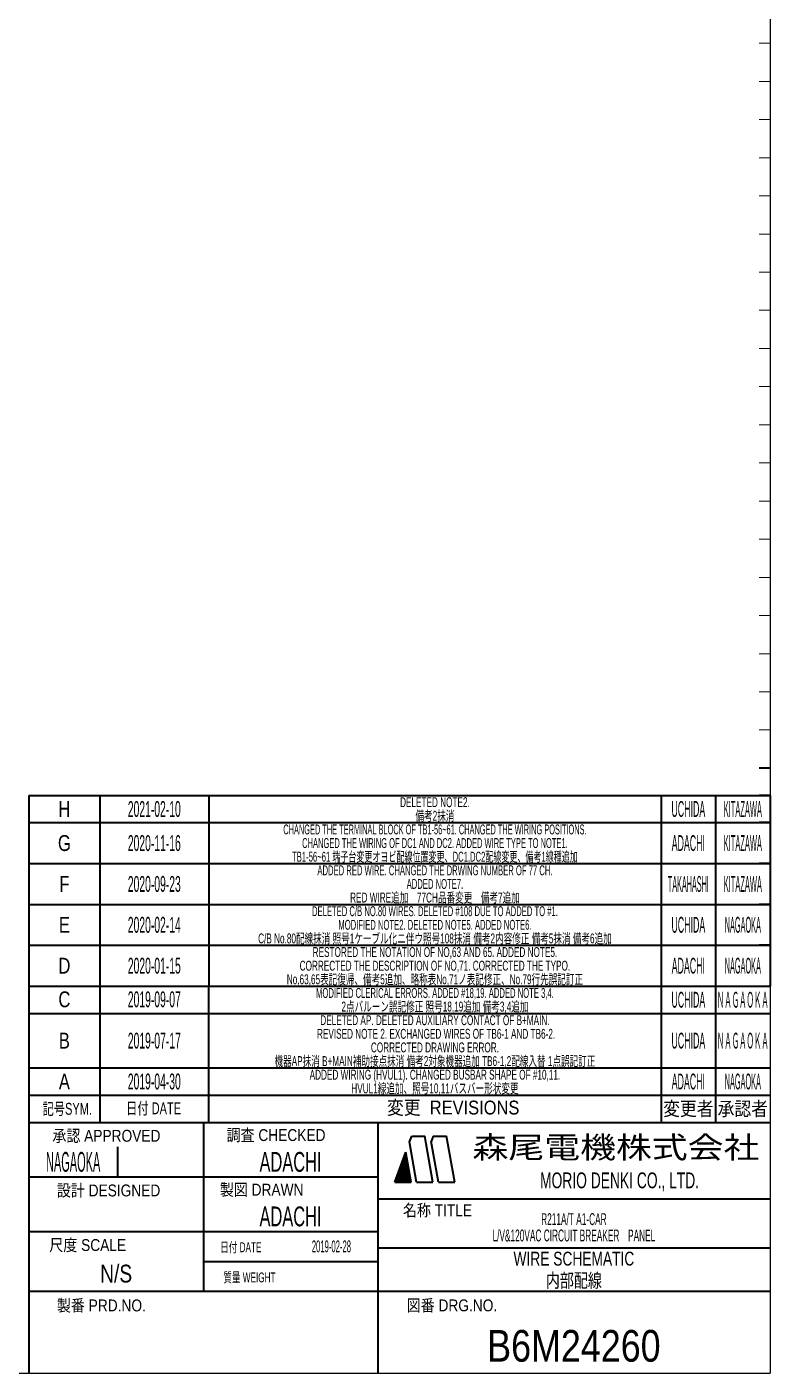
# Model space of a CAD drawing. Header units: millimetres. Extents: x 10 to 832, y 7 to 590.
# Drawn here: x 695.1 to 831.5, y 15 to 262 of the extents above; entities that cross this region are included whole.
import ezdxf
from ezdxf.enums import TextEntityAlignment as Align

# ---------------------------------------------------------------- set-up
doc = ezdxf.new("R2010")
doc.units = ezdxf.units.MM
doc.layers.add('図面枠B6M', color=7, linetype='Continuous')
doc.styles.add('HG丸ｺﾞｼｯｸM-PRO', font='')
doc.styles.get('HG丸ｺﾞｼｯｸM-PRO').set_extended_font_data('HG丸ｺﾞｼｯｸM-PRO')

# ---------------------------------------------------------------- blocks, each defined once
blk = doc.blocks.new('BLKF023')
at = {"layer": '図面枠B6M', "color": 2, "linetype": 'Continuous', "lineweight": 25}
for p in [(831.5, 584), (9.5, 15)]:
    blk.add_line(p, (831.5, 15), dxfattribs=at)
at = {"layer": '図面枠B6M', "color": 4, "linetype": 'Continuous', "lineweight": 13}
for p, q in [((829.5, 259), (831.5, 259)), ((829.5, 252), (831.5, 252)), ((829.5, 245), (831.5, 245)), ((829.5, 238), (831.5, 238)), ((829.5, 231), (831.5, 231)), ((829.5, 224), (831.5, 224)), ((829.5, 217), (831.5, 217)), ((829.5, 210), (831.5, 210)), ((829.5, 203), (831.5, 203)), ((829.5, 196), (831.5, 196)), ((829.5, 189), (831.5, 189)), ((829.5, 182), (831.5, 182)), ((829.5, 175), (831.5, 175)), ((829.5, 168), (831.5, 168)), ((829.5, 161), (831.5, 161)), ((829.5, 154), (831.5, 154)), ((829.5, 147), (831.5, 147)), ((829.5, 140), (831.5, 140)), ((829.5, 133), (831.5, 133))]:
    blk.add_line(p, q, dxfattribs=at)
at = {"layer": '図面枠B6M', "color": 3, "linetype": 'Continuous', "lineweight": 35}
for p, q in [((831.5, 126), (829.5, 126)), ((831.5, 121), (829.5, 121)), ((831.5, 116), (829.5, 116)), ((831.5, 108.5), (829.5, 108.5)), ((831.5, 101), (829.5, 101)), ((831.5, 101), (829.5, 101)), ((831.5, 93.5), (829.5, 93.5)), ((695.5, 86), (831.5, 86)), ((695.5, 86), (695.5, 15)), ((708.5, 86), (708.5, 61)), ((728.5, 61), (728.5, 86)), ((811.5, 86), (811.5, 61)), ((821.5, 86), (821.5, 61)), ((695.5, 81), (831.5, 81)), ((695.5, 71), (831.5, 71)), ((695.5, 66), (831.5, 66)), ((695.5, 61), (831.5, 61)), ((727.5, 61), (727.5, 30)), ((759.5, 61), (759.5, 15)), ((765.34, 57.4), (765.73, 58.5)), ((766.64, 50), (765.34, 57.4)), ((765.73, 58.5), (768.14, 58.5)), ((769.64, 50), (768.14, 58.5)), ((769.68, 58.5), (769.32, 57.51)), ((770.64, 50), (769.32, 57.51)), ((769.68, 58.5), (772.14, 58.5)), ((773.64, 50), (772.14, 58.5)), ((711.73, 56.5), (711.73, 51)), ((762.64, 50), (764.66, 55.55)), ((763.93, 53.53), (764.85, 54.46)), ((764.01, 53.75), (764.83, 54.58)), ((764.09, 53.97), (764.81, 54.7)), ((764.17, 54.19), (764.79, 54.82)), ((764.25, 54.42), (764.77, 54.94)), ((764.33, 54.64), (764.75, 55.06)), ((764.41, 54.86), (764.73, 55.18)), ((764.49, 55.08), (764.71, 55.3)), ((764.57, 55.31), (764.68, 55.42)), ((764.65, 55.53), (764.66, 55.54)), ((765.64, 50), (764.66, 55.55)), ((762.66, 50), (765.19, 52.53)), ((762.71, 50.19), (765.17, 52.65)), ((762.79, 50.41), (765.15, 52.77)), ((762.8, 50), (765.21, 52.41)), ((762.87, 50.64), (765.13, 52.89)), ((762.94, 50), (765.24, 52.29)), ((762.95, 50.86), (765.11, 53.01)), ((763.04, 51.08), (765.09, 53.13)), ((763.08, 50), (765.26, 52.17)), ((763.12, 51.3), (765.07, 53.25)), ((763.2, 51.53), (765.05, 53.37)), ((763.22, 50), (765.28, 52.05)), ((763.28, 51.75), (765.02, 53.49)), ((763.36, 51.97), (765, 53.61)), ((763.36, 50), (765.3, 51.93)), ((763.44, 52.19), (764.98, 53.73)), ((763.52, 52.42), (764.96, 53.86)), ((763.6, 52.64), (764.94, 53.98)), ((763.68, 52.86), (764.92, 54.1)), ((763.76, 53.08), (764.9, 54.22)), ((763.84, 53.31), (764.88, 54.34)), ((695.5, 51), (759.5, 51)), ((762.64, 50), (765.64, 50)), ((763.51, 50), (765.32, 51.81)), ((763.65, 50), (765.34, 51.69)), ((763.79, 50), (765.36, 51.57)), ((763.93, 50), (765.38, 51.45)), ((764.07, 50), (765.41, 51.33)), ((764.21, 50), (765.43, 51.21)), ((764.35, 50), (765.45, 51.09)), ((764.5, 50), (765.47, 50.97)), ((764.64, 50), (765.49, 50.85)), ((764.78, 50), (765.51, 50.73)), ((764.92, 50), (765.53, 50.61)), ((765.06, 50), (765.55, 50.49)), ((765.2, 50), (765.58, 50.37)), ((765.34, 50), (765.6, 50.25)), ((765.49, 50), (765.62, 50.13)), ((765.63, 50), (765.64, 50.01)), ((766.64, 50), (769.64, 50)), ((770.64, 50), (773.64, 50)), ((759.5, 47), (831.5, 47)), ((695.5, 41), (759.5, 41)), ((759.5, 38), (831.5, 38)), ((727.5, 35.5), (759.5, 35.5)), ((695.5, 30), (831.5, 30))]:
    blk.add_line(p, q, dxfattribs=at)
at = {"layer": '図面枠B6M', "color": 4, "linetype": 'Continuous', "lineweight": 13, "style": 'HG丸ｺﾞｼｯｸM-PRO'}
for s, height, width, p in [('記号SYM.', 2.182, 0.69227, (702.53, 63.49)), ('日付 DATE', 2.182, 0.692507, (718.37, 63.58)), ('変更  REVISIONS', 2.5455, 0.887352, (773.35, 63.72)), ('変更者', 2.545, 0.887717, (816.5, 63.5)), ('承認者', 2.545, 0.887717, (826.5, 63.5)), ('承認 APPROVED', 2.1818, 0.863151, (709.71, 58.54)), ('調査 CHECKED', 2.182, 0.863174, (740.84, 58.67)), ('設計 DESIGNED', 2.1818, 0.862613, (710.11, 48.51)), ('製図 DRAWN', 2.182, 0.863099, (738.2, 48.65)), ('名称 TITLE', 2.182, 0.862489, (770.47, 44.87)), ('尺度 SCALE', 2.182, 0.862581, (706.28, 38.49)), ('日付 DATE', 1.818, 0.618255, (734.38, 38.09)), ('質量 WEIGHT', 1.818, 0.618812, (735.96, 32.55)), ('製番 PRD.NO.', 2.182, 0.863299, (708.79, 27.41)), ('図番 DRG.NO.', 2.182, 0.863083, (773.12, 27.42))]:
    blk.add_text(s, height=height, dxfattribs=dict(at, width=width)).set_placement(p, align=Align.MIDDLE_CENTER)
at = {"layer": '図面枠B6M', "color": 2, "linetype": 'Continuous', "lineweight": 25, "style": 'HG丸ｺﾞｼｯｸM-PRO', "width": 1.206081}
blk.add_text('森尾電機株式会社', height=4, dxfattribs=at).set_placement((803.22, 56.43), align=Align.MIDDLE_CENTER)
at = {"layer": '図面枠B6M', "color": 3, "linetype": 'Continuous', "lineweight": 35, "style": 'HG丸ｺﾞｼｯｸM-PRO', "width": 0.652197}
blk.add_text('MORIO DENKI CO., LTD.', height=2.9091, dxfattribs=at).set_placement((803.88, 50.36), align=Align.MIDDLE_CENTER)
blk = doc.blocks.new('BLKF374')
at = {"layer": '図面枠B6M', "color": 3, "linetype": 'Continuous', "lineweight": 35}
for p, q in [((695.5, 93.5), (831.5, 93.5)), ((695.5, 93.5), (695.5, 86)), ((708.5, 93.5), (708.5, 86)), ((728.5, 93.5), (728.5, 86)), ((811.5, 93.5), (811.5, 86)), ((821.5, 93.5), (821.5, 86)), ((831.5, 93.5), (831.5, 86)), ((695.5, 86), (831.5, 86))]:
    blk.add_line(p, q, dxfattribs=at)
blk = doc.blocks.new('BLKF373')
at = {"layer": '図面枠B6M', "color": 3, "linetype": 'Continuous', "lineweight": 35}
blk.add_blockref('BLKF374', (0, 0), dxfattribs=at)
blk = doc.blocks.new('BLKF382')
at = {"layer": '図面枠B6M', "color": 3, "linetype": 'Continuous', "lineweight": 35}
for p, q in [((695.5, 101), (831.5, 101)), ((695.5, 101), (695.5, 93.5)), ((708.5, 101), (708.5, 93.5)), ((728.5, 101), (728.5, 93.5)), ((811.5, 101), (811.5, 93.5)), ((821.5, 101), (821.5, 93.5)), ((831.5, 101), (831.5, 93.5)), ((695.5, 93.5), (831.5, 93.5))]:
    blk.add_line(p, q, dxfattribs=at)
blk = doc.blocks.new('BLKF381')
at = {"layer": '図面枠B6M', "color": 3, "linetype": 'Continuous', "lineweight": 35}
blk.add_blockref('BLKF382', (0, 0), dxfattribs=at)
blk = doc.blocks.new('BLKF417')
at = {"layer": '図面枠B6M', "color": 3, "linetype": 'Continuous', "lineweight": 35}
for p, q in [((695.5, 108.5), (831.5, 108.5)), ((695.5, 108.5), (695.5, 101)), ((708.5, 108.5), (708.5, 101)), ((728.5, 108.5), (728.5, 101)), ((811.5, 108.5), (811.5, 101)), ((821.5, 108.5), (821.5, 101)), ((831.5, 108.5), (831.5, 101)), ((695.5, 101), (831.5, 101))]:
    blk.add_line(p, q, dxfattribs=at)
blk = doc.blocks.new('BLKF416')
at = {"layer": '図面枠B6M', "color": 3, "linetype": 'Continuous', "lineweight": 35}
blk.add_blockref('BLKF417', (0, 0), dxfattribs=at)
blk = doc.blocks.new('BLKF430')
at = {"layer": '図面枠B6M', "color": 3, "linetype": 'Continuous', "lineweight": 35}
for p, q in [((695.5, 116), (831.5, 116)), ((695.5, 116), (695.5, 108.5)), ((708.5, 116), (708.5, 108.5)), ((728.5, 116), (728.5, 108.5)), ((811.5, 116), (811.5, 108.5)), ((821.5, 116), (821.5, 108.5)), ((831.5, 116), (831.5, 108.5)), ((695.5, 108.5), (831.5, 108.5))]:
    blk.add_line(p, q, dxfattribs=at)
blk = doc.blocks.new('BLKF429')
at = {"layer": '図面枠B6M', "color": 3, "linetype": 'Continuous', "lineweight": 35}
blk.add_blockref('BLKF430', (0, 0), dxfattribs=at)
at = {"layer": '図面枠B6M', "color": 4, "linetype": 'Continuous', "lineweight": 13, "style": 'HG丸ｺﾞｼｯｸM-PRO'}
for s, height, width, p in [('G', 2.91, 0.783387, (702, 112.25)), ('2020-11-16', 2.909, 0.488281, (718.5, 112.25)), ('CHANGED THE TERMINAL BLOCK OF TB1-56~61. CHANGED THE WIRING POSITIONS.', 1.8182, 0.488728, (770, 114.75)), ('ADACHI', 2.909, 0.415454, (816.5, 112.25))]:
    blk.add_text(s, height=height, dxfattribs=dict(at, width=width)).set_placement(p, align=Align.MIDDLE_CENTER)
at = {"layer": '図面枠B6M', "color": 3, "linetype": 'Continuous', "lineweight": 35, "style": 'HG丸ｺﾞｼｯｸM-PRO', "width": 0.308644}
blk.add_text('KITAZAWA', height=2.909, dxfattribs=at).set_placement((826.5, 112.25), align=Align.MIDDLE_CENTER)
blk = doc.blocks.new('BLKF432')
at = {"layer": '図面枠B6M', "color": 3, "linetype": 'Continuous', "lineweight": 35}
for p, q in [((695.5, 121), (831.5, 121)), ((695.5, 121), (695.5, 116)), ((708.5, 121), (708.5, 116)), ((728.5, 121), (728.5, 116)), ((811.5, 121), (811.5, 116)), ((821.5, 121), (821.5, 116)), ((831.5, 121), (831.5, 116)), ((695.5, 116), (831.5, 116))]:
    blk.add_line(p, q, dxfattribs=at)
blk = doc.blocks.new('BLKF431')
at = {"layer": '図面枠B6M', "color": 3, "linetype": 'Continuous', "lineweight": 35}
blk.add_blockref('BLKF432', (0, 0), dxfattribs=at)
at = {"layer": '図面枠B6M', "color": 4, "linetype": 'Continuous', "lineweight": 13, "style": 'HG丸ｺﾞｼｯｸM-PRO'}
for s, height, width, p in [('H', 2.91, 0.781614, (702, 118.5)), ('2021-02-10', 2.909, 0.488281, (718.5, 118.5)), ('DELETED NOTE2.', 1.8182, 0.618728, (770, 119.75))]:
    blk.add_text(s, height=height, dxfattribs=dict(at, width=width)).set_placement(p, align=Align.MIDDLE_CENTER)
at = {"layer": '図面枠B6M', "color": 3, "linetype": 'Continuous', "lineweight": 35, "style": 'HG丸ｺﾞｼｯｸM-PRO'}
for s, width, p in [('UCHIDA', 0.415827, (816.5, 118.5)), ('KITAZAWA', 0.308644, (826.5, 118.5))]:
    blk.add_text(s, height=2.909, dxfattribs=dict(at, width=width)).set_placement(p, align=Align.MIDDLE_CENTER)

msp = doc.modelspace()

# ---------------------------------------------------------------- block references
at = {"layer": '図面枠B6M', "color": 4, "linetype": 'Continuous', "lineweight": 13}
for name in ['BLKF023', 'BLKF429']:
    msp.add_blockref(name, (0, 0), dxfattribs=at)
at = {"layer": '図面枠B6M', "color": 3, "linetype": 'Continuous', "lineweight": 13}
msp.add_blockref('BLKF431', (0, 0), dxfattribs=at)
at = {"layer": '図面枠B6M', "color": 3, "linetype": 'Continuous', "lineweight": 35}
for name in ['BLKF416', 'BLKF381', 'BLKF373']:
    msp.add_blockref(name, (0, 0), dxfattribs=at)

# ---------------------------------------------------------------- texts
at = {"layer": '図面枠B6M', "color": 3, "linetype": 'Continuous', "lineweight": 35, "style": 'HG丸ｺﾞｼｯｸM-PRO'}
for s, height, width, p in [('備考2抹消', 1.818, 0.619114, (770, 117.25)), ('TB1-56~61 端子台変更オヨビ配線位置変更、DC1,DC2配線変更、備考1線種追加', 1.8182, 0.577883, (770, 109.75)), ('2020-09-23', 2.909, 0.488281, (718.5, 104.75)), ('ADDED RED WIRE. CHANGED THE DRWING NUMBER OF 77 CH.', 1.8182, 0.577555, (770, 107.25)), ('TAKAHASHI', 2.909, 0.284557, (816.5, 104.75)), ('F', 2.91, 0.783156, (702, 104.75)), ('ADDED NOTE7.', 1.8182, 0.5776, (770, 104.75)), ('KITAZAWA', 2.909, 0.308644, (826.5, 104.75)), ('RED WIRE追加\u300077CH品番変更\u3000備考7追加', 1.8182, 0.619376, (770, 102.25)), ('DELETED C/B NO.80 WIRES. DELETED #108 DUE TO ADDED TO #1.', 1.8182, 0.577892, (770, 99.75)), ('E', 2.91, 0.784871, (702, 97.25)), ('2020-02-14', 2.909, 0.488281, (718.5, 97.25)), ('MODIFIED NOTE2. DELETED NOTE5. ADDED NOTE6.', 1.8182, 0.577924, (770, 97.25)), ('UCHIDA', 2.909, 0.415827, (816.5, 97.25)), ('NAGAOKA', 2.909, 0.334453, (826.5, 97.25)), ('C/B No.80配線抹消 照号1ケーブル化ニ伴ウ照号108抹消 備考2内容修正 備考5抹消 備考6追加', 1.8182, 0.618881, (770, 94.75)), ('RESTORED THE NOTATION OF NO,63 AND 65. ADDED NOTE5.', 1.8182, 0.61847, (770, 92.25)), ('D', 2.91, 0.784656, (702, 89.75)), ('2020-01-15', 2.909, 0.488281, (718.5, 89.75)), ('CORRECTED THE DESCRIPTION OF NO,71. CORRECTED THE TYPO.', 1.8182, 0.618737, (770, 89.75)), ('ADACHI', 2.909, 0.415454, (816.5, 89.75)), ('NAGAOKA', 2.909, 0.334453, (826.5, 89.75)), ('No,63,65表記復帰、備考5追加、略称表No,71ノ表記修正、No.79行先誤記訂正', 1.8182, 0.618964, (770, 87.25)), ('C', 2.91, 0.782198, (702, 83.58)), ('2019-09-07', 2.909, 0.488281, (718.5, 83.58)), ('MODIFIED CLERICAL ERRORS. ADDED #18,19. ADDED NOTE 3,4.', 1.8182, 0.57773, (770, 84.75)), ('UCHIDA', 2.909, 0.415827, (816.5, 83.5)), ('ＮＡＧＡＯＫＡ', 2.909, 0.333912, (826.5, 83.5)), ('2点バルーン誤記修正 照号18,19追加 備考3,4追加', 1.8182, 0.618853, (770, 82.25)), ('DELETED AP. DELETED AUXILIARY CONTACT OF B+MAIN.', 1.8182, 0.618449, (770, 79.75)), ('B', 2.91, 0.78204, (702, 76)), ('2019-07-17', 2.909, 0.488281, (718.5, 76)), (' REVISED NOTE 2. EXCHANGED WIRES OF TB6-1 AND TB6-2.', 1.8182, 0.618609, (770, 77.25)), ('UCHIDA', 2.909, 0.415827, (816.5, 76)), ('ＮＡＧＡＯＫＡ', 2.909, 0.333912, (826.5, 76)), ('CORRECTED DRAWING ERROR.', 1.8182, 0.61926, (770, 74.75)), ('機器AP抹消 B+MAIN補助接点抹消 備考2対象機器追加 TB6-1,2配線入替 1点誤記訂正', 1.8182, 0.618733, (770, 72.25)), ('A', 2.91, 0.782973, (702, 68.5)), ('2019-04-30', 2.909, 0.488281, (718.5, 68.5)), ('ADDED WIRING (HVUL1). CHANGED BUSBAR SHAPE OF #10,11.', 1.8182, 0.618804, (770, 69.75)), ('ADACHI', 2.909, 0.415454, (816.5, 68.5)), ('NAGAOKA', 2.909, 0.334453, (826.5, 68.5)), ('HVUL1線追加、照号10,11バスバー形状変更', 1.8182, 0.619265, (770, 67.25)), ('NAGAOKA', 3.636, 0.414524, (703.61, 53.75)), ('ADACHI', 3.636, 0.619335, (743.5, 53.75)), ('ADACHI', 3.636, 0.619335, (743.5, 43.75)), ('R211A/T A1-CAR', 2.1818, 0.521998, (795.5, 43.25)), ('L/V&120VAC CIRCUIT BREAKER\u3000PANEL', 2.1818, 0.522042, (795.5, 40.25)), ('2019-02-28', 2.182, 0.482412, (751, 38.25)), ('WIRE SCHEMATIC', 2.5455, 0.741663, (795.5, 36)), ('N/S', 3.273, 0.805664, (711.5, 33.25)), ('内部配線', 2.545, 0.741121, (795.5, 32)), ('B6M24260', 5.818, 0.845653, (795.5, 20))]:
    msp.add_text(s, height=height, dxfattribs=dict(at, width=width)).set_placement(p, align=Align.MIDDLE_CENTER)
at = {"layer": '図面枠B6M', "color": 4, "linetype": 'Continuous', "lineweight": 13, "style": 'HG丸ｺﾞｼｯｸM-PRO', "width": 0.497933}
msp.add_text('CHANGED THE WIRING OF DC1 AND DC2. ADDED WIRE TYPE TO NOTE1.', height=1.8182, dxfattribs=at).set_placement((770, 112.25), align=Align.MIDDLE_CENTER)

doc.saveas('drawing.dxf')
